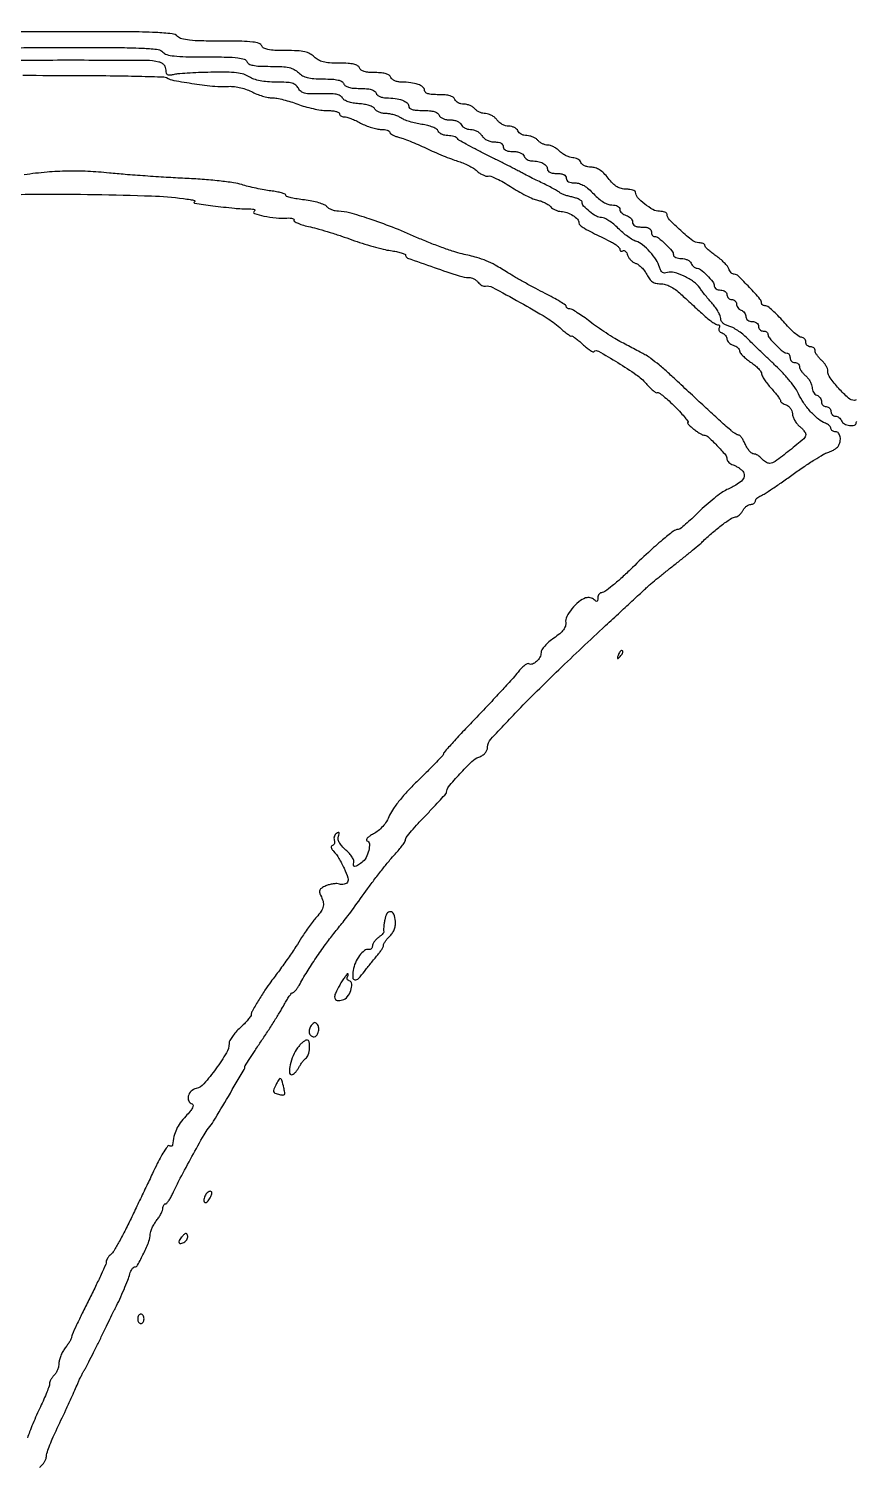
# Model space of a CAD drawing. Extents: x 166 to 1835, y 45 to 1905.
# Drawn here: x 428.4 to 691, y 1388.7 to 1844.9 of the extents above; entities that cross this region are included whole.
import ezdxf

# ---------------------------------------------------------------- set-up
doc = ezdxf.new("R2010")
doc.units = 0

msp = doc.modelspace()

# ---------------------------------------------------------------- linework, layer by layer
for points in [[(691.04101, 1727.114325, -0.095675), (690.449017, 1727, -0.184826), (688.546408, 1727.72818, -0.025099), (685.46246, 1730.786606, -0.026096), (682.7005, 1734.15233, -0.159402), (682.004778, 1736.259787, 0.088547), (681.860221, 1737.057136, 0.041933), (681.413903, 1738.005671, 0.039814), (680.765624, 1738.946778, 0.045008), (680, 1739.732028, -0.033456), (679.234644, 1740.481607, -0.034867), (678.5875, 1741.31679, -0.037189), (678.136361, 1742.113627, -0.110654), (678, 1742.722241, 0.116645), (677.88473, 1743.209622, 0.100525), (677.559375, 1743.624658, 0.093015), (677.072844, 1743.903269, 0.083837), (676.5, 1744, -0.099038), (675.927543, 1744.114514, -0.097945), (675.440625, 1744.440625, -0.097945), (675.114514, 1744.927543, -0.099038), (675, 1745.5, 0.090896), (674.89503, 1746.072651, 0.095653), (674.594394, 1746.559375, 0.099607), (674.146015, 1746.885059, 0.107825), (673.619213, 1747, -0.163932), (672.855084, 1747.257449, -0.017153), (671.370125, 1748.46875, -0.019819), (669.663443, 1750.084978, -0.014627), (667.901719, 1752, 0.013598), (666.147135, 1753.915155, 0.018697), (664.462183, 1755.53125, 0.015596), (663.000918, 1756.752008, 0.167741), (662.282506, 1757, -0.056533), (661.791842, 1757.055655, -0.075846), (661.376329, 1757.220313, -0.094919), (661.097486, 1757.463874, -0.166955), (660.998616, 1757.75, 0.18132), (660.471256, 1759.148554, 0.008939), (657.100913, 1762.86045, 0.00852), (653.590267, 1766.465533, 0.197933), (652.293039, 1767, -0.130901), (651.808047, 1767.129185, -0.068155), (651.308787, 1767.514062, -0.060436), (650.871478, 1768.080762, -0.055997), (650.568893, 1768.75, 0.090845), (650.121291, 1769.581259, 0.025695), (649.140671, 1770.68474, 0.02499), (647.88334, 1771.839581, 0.024056), (646.501505, 1772.878902, -0.015841), (645.160302, 1773.853597, -0.022014), (644.028567, 1774.814887, -0.019374), (643.181492, 1775.664522, -0.188472), (643, 1776.128902, 0.206498), (642.856351, 1776.461894, 0.08281), (642.435767, 1776.744115, 0.063147), (641.814525, 1776.936045, 0.043406), (641.079207, 1777, -0.167077), (639.117067, 1777.674484, -0.01721), (635.306579, 1780.861973, -0.016147), (631.707581, 1784.305423, -0.196261), (631, 1786.038643, 0.229818), (630.821293, 1786.406908, 0.073611), (630.278977, 1786.717601, 0.056087), (629.485449, 1786.929753, 0.037314), (628.545455, 1787, -0.128533), (626.502177, 1787.53408, -0.04106), (623.876782, 1789.304892, -0.039634), (621.627452, 1791.420199, -0.18633), (621, 1793.045455, 0.25983), (620.795444, 1793.412514, 0.060511), (620.131273, 1793.719602, 0.047496), (619.175614, 1793.930591, 0.030603), (618.042632, 1794, -0.064044), (616.496064, 1794.198912, -0.072869), (615.122068, 1794.781943, -0.059818), (613.774954, 1795.841064, -0.027898), (612.292632, 1797.499971, 0.028849), (610.880849, 1799.073909, 0.052523), (609.536132, 1800.154726, 0.064319), (608.209777, 1800.785013, 0.078949), (606.856989, 1800.999971, -0.052734), (605.80336, 1801.111416, -0.056402), (604.821278, 1801.440616, -0.063285), (604.052054, 1801.925587, -0.129585), (603.638374, 1802.5, 0.104363), (603.267132, 1803.073641, 0.06668), (602.635134, 1803.559375, 0.06271), (601.850994, 1803.888006, 0.068006), (601.031385, 1804, -0.077054), (600.109173, 1804.142968, -0.038249), (599.009219, 1804.5875, -0.036805), (597.915133, 1805.234592, -0.044458), (597, 1806, 0.041409), (596.096153, 1806.765369, 0.03593), (595.035968, 1807.4125, 0.037586), (593.984929, 1807.858189, 0.081662), (593.122445, 1808, -0.067559), (592.312334, 1808.109963, -0.044533), (591.430735, 1808.440625, -0.044279), (590.614539, 1808.925824, -0.063393), (590, 1809.5, 0.074303), (589.357652, 1810.074547, 0.044556), (588.453818, 1810.559375, 0.04355), (587.445261, 1810.889413, 0.057365), (586.484544, 1811, -0.06112), (585.573445, 1811.11179, -0.060287), (584.711873, 1811.440625, -0.065763), (584.026583, 1811.926113, -0.114669), (583.638374, 1812.5, 0.11634), (583.247367, 1813.073935, 0.065549), (582.553107, 1813.559375, 0.05987), (581.67857, 1813.888247, 0.060096), (580.752144, 1814, -0.073811), (579.761712, 1814.147011, -0.048791), (578.696819, 1814.5875, -0.04825), (577.722147, 1815.234669, -0.066022), (577, 1816, 0.062136), (576.289046, 1816.765249, 0.047724), (575.348369, 1817.4125, 0.048824), (574.333108, 1817.853434, 0.078198), (573.401685, 1818, -0.060003), (572.48454, 1818.110461, -0.043924), (571.512762, 1818.440625, -0.044602), (570.634387, 1818.925575, -0.071239), (570, 1819.5, 0.074303), (569.357652, 1820.074547, 0.044556), (568.453818, 1820.559375, 0.04355), (567.445261, 1820.889413, 0.057365), (566.484544, 1821, -0.06112), (565.573445, 1821.11179, -0.060287), (564.711873, 1821.440625, -0.065763), (564.026583, 1821.926113, -0.114669), (563.638374, 1822.5, 0.155561), (563.103484, 1823.16818, 0.075496), (562.101481, 1823.635487, 0.050807), (560.604631, 1823.914298, 0.02066), (558.531385, 1824, -0.017478), (556.43533, 1824.073292, -0.056659), (555.068904, 1824.326322, -0.104875), (554.28446, 1824.760264, -0.217465), (554, 1825.383369, 0.232454), (553.491173, 1826.418697, 0.078631), (551.976044, 1827.24694, 0.05509), (549.657098, 1827.79788, 0.029579), (546.718615, 1827.986345, -0.049603), (545.607568, 1828.102352, -0.055166), (544.582224, 1828.434623, -0.062542), (543.784787, 1828.921913, -0.133522), (543.361626, 1829.5, 0.15415), (542.832507, 1830.164718, 0.075429), (541.843628, 1830.632718, 0.051383), (540.375273, 1830.913255, 0.021529), (538.361626, 1831, -0.021529), (536.347979, 1831.086745, -0.051383), (534.879625, 1831.367282, -0.075429), (533.890745, 1831.835282, -0.15415), (533.361626, 1832.5, 0.172846), (532.759595, 1833.202239, 0.073106), (531.587643, 1833.661946, 0.04369), (529.732186, 1833.924439, 0.013304), (526.893011, 1834, -0.015906), (523.876559, 1834.095985, -0.046169), (521.816934, 1834.419693, -0.065185), (520.286764, 1835.027939, -0.069326), (519, 1836, 0.073987), (517.64279, 1837.005645, 0.068119), (516.013296, 1837.607781, 0.043082), (513.6982, 1837.914742, 0.011428), (509.968615, 1838, -0.010042), (506.481933, 1838.07003, -0.03865), (504.330809, 1838.323798, -0.068717), (503.013054, 1838.777972, -0.185915), (502.361626, 1839.5, 0.229681), (501.531677, 1840.277619, 0.046419), (499.498586, 1840.707887, 0.024521), (495.99447, 1840.942142, 0.00443), (489.46444, 1841, -0.005247), (483.173805, 1841.066016, -0.021782), (479.385585, 1841.310869, -0.035307), (476.963973, 1841.748246, -0.13484), (475.642857, 1842.5, 0.172062), (473.877684, 1843.340972, 0.014414), (468.756339, 1843.725779, 0.010028), (460.237404, 1843.948309, 0.001515), (443.178417, 1844, 0.001398), (425.83474, 1843.951503, 0.010483)], [(421.581181, 1838.730351, -0.012198), (428.648289, 1838.950461, -0.001685), (443.34617, 1839, -0.001803), (457.840052, 1838.94774, -0.011745), (465.125186, 1838.724016, -0.017641), (469.479559, 1838.333402, -0.190591), (471, 1837.5, 0.155873), (472.189256, 1836.739712, 0.037552), (474.517151, 1836.305301, 0.022391), (478.250373, 1836.063626, 0.004968), (484.65383, 1836, -0.004388), (491.234347, 1835.942254, -0.02437), (494.760659, 1835.708183, -0.046107), (496.806023, 1835.278295, -0.230212), (497.638374, 1834.5, 0.184401), (498.284062, 1833.780108, 0.069304), (499.583925, 1833.325279, 0.039213), (501.699255, 1833.070605, 0.010358), (505.106989, 1833, -0.011857), (508.749128, 1832.913616, -0.043474), (511.033448, 1832.604926, -0.067873), (512.650751, 1832.002155, -0.073408), (514, 1831, 0.069326), (515.286764, 1830.027939, 0.065185), (516.816934, 1829.419693, 0.046169), (518.876559, 1829.095985, 0.015906), (521.893011, 1829, -0.013304), (524.732186, 1828.924439, -0.04369), (526.587643, 1828.661946, -0.073106), (527.759595, 1828.202239, -0.172846), (528.361626, 1827.5, 0.155974), (528.898193, 1826.830833, 0.075505), (529.904052, 1826.363725, 0.050637), (531.40925, 1826.085405, 0.020416), (533.5, 1826, -0.020416), (535.59075, 1825.914595, -0.050637), (537.095948, 1825.636275, -0.075505), (538.101807, 1825.169167, -0.155974), (538.638374, 1824.5, 0.129093), (539.051946, 1823.924564, 0.062899), (539.821278, 1823.436614, 0.056117), (540.803358, 1823.102995, 0.052597), (541.856989, 1822.986345, -0.030764), (544.716223, 1822.795424, -0.055374), (546.996848, 1822.240174, -0.07795), (548.497324, 1821.410615, -0.231553), (549, 1820.383369, 0.217465), (549.28446, 1819.760264, 0.104875), (550.068904, 1819.326322, 0.056659), (551.43533, 1819.073292, 0.017478), (553.531385, 1819, -0.02066), (555.604631, 1818.914298, -0.050807), (557.101481, 1818.635487, -0.075496), (558.103484, 1818.16818, -0.155561), (558.638374, 1817.5, 0.134855), (559.073188, 1816.909243, 0.065923), (559.883287, 1816.427439, 0.056315), (560.946136, 1816.107514, 0.044998), (562.138374, 1816, -0.044998), (563.330611, 1815.892486, -0.056315), (564.39346, 1815.572561, -0.065923), (565.203559, 1815.090757, -0.134855), (565.638374, 1814.5, 0.11938), (566.034505, 1813.92597, 0.065116), (566.745352, 1813.440625, 0.059097), (567.643809, 1813.111683, 0.058292), (568.598515, 1813, -0.073214), (569.603218, 1812.85209, -0.052757), (570.649494, 1812.4125, -0.052872), (571.577923, 1811.76524, -0.07466), (572.232073, 1811, 0.075491), (572.933744, 1810.181908, 0.062169), (573.892198, 1809.544354, 0.059271), (575.025346, 1809.137902, 0.056559), (576.240547, 1809, -0.039193), (577.428051, 1808.906774, -0.085511), (578.290091, 1808.614104, -0.123453), (578.809555, 1808.136376, -0.146424), (579, 1807.5, 0.152856), (579.203606, 1806.849556, 0.126816), (579.755231, 1806.373706, 0.082094), (580.691694, 1806.088453, 0.032976), (582.031385, 1806, -0.042163), (583.28116, 1805.894423, -0.056447), (584.373225, 1805.578824, -0.067387), (585.195612, 1805.098439, -0.136118), (585.638374, 1804.5, 0.09438), (585.993631, 1803.92651, 0.066826), (586.576941, 1803.440625, 0.064712), (587.289777, 1803.112122, 0.075792), (588.025201, 1803, -0.046466), (589.997784, 1802.816287, -0.074377), (591.592645, 1802.262491, -0.099659), (592.630016, 1801.42128, -0.174432), (593, 1800.393011, 0.175193), (593.210442, 1799.810846, 0.111041), (593.788402, 1799.366084, 0.074083), (594.730014, 1799.088356, 0.034744), (596, 1799, -0.033607), (597.322075, 1798.911037, -0.082504), (598.25, 1798.625, -0.12651), (598.797909, 1798.148955, -0.152103), (599, 1797.5, 0.146366), (599.190322, 1796.863768, 0.123414), (599.709487, 1796.386021, 0.085541), (600.570831, 1796.093275, 0.039259), (601.756925, 1796, -0.075987), (603.176337, 1795.783032, -0.0568), (604.62554, 1795.141334, -0.047047), (606.132092, 1794.055872, -0.027476), (607.726033, 1792.5, 0.028348), (609.252869, 1791.014815, 0.041916), (610.760492, 1789.913026, 0.04945), (612.187305, 1789.226426, 0.087645), (613.469109, 1789, -0.047309), (614.483544, 1788.903801, -0.07794), (615.292622, 1788.613352, -0.104411), (615.812979, 1788.167633, -0.165085), (616, 1787.616631, 0.129214), (616.149263, 1787.048695, 0.073972), (616.5875, 1786.485993, 0.065681), (617.235306, 1786.013407, 0.060903), (618, 1785.710251, -0.070024), (618.764455, 1785.391003, -0.069688), (619.4125, 1784.872748, -0.075597), (619.849832, 1784.241886, -0.114309), (620, 1783.59362, 0.134508), (620.194014, 1782.885468, 0.137781), (620.720627, 1782.382802, 0.089528), (621.637181, 1782.089488, 0.032796), (623, 1782, -0.033607), (624.322075, 1781.911037, -0.082504), (625.25, 1781.625, -0.12651), (625.797909, 1781.148955, -0.152103), (626, 1780.5, 0.061357), (626.070653, 1779.92642, 0.07985), (626.278615, 1779.440625, 0.097607), (626.586736, 1779.115428, 0.155679), (626.948478, 1779, -0.171036), (628.262669, 1778.536905, -0.023037), (630.490778, 1776.568255, -0.022706), (632.52915, 1774.404952, -0.179457), (633, 1773.135329, 0.208263), (633.188993, 1772.701272, 0.082154), (633.743594, 1772.333503, 0.062599), (634.562291, 1772.083322, 0.042911), (635.531385, 1772, -0.055002), (636.542288, 1771.888458, -0.057561), (637.488259, 1771.559375, -0.06413), (638.232199, 1771.074238, -0.125259), (638.638374, 1770.5, 0.054073), (638.933, 1769.926324, 0.057096), (639.33925, 1769.440625, 0.063801), (639.790193, 1769.109942, 0.127003), (640.216042, 1769, -0.16976), (641.555985, 1768.531562, -0.027837), (643.636671, 1766.675918, -0.027951), (645.498665, 1764.5993, -0.166836), (645.982723, 1763.25, 0.156339), (646.142853, 1762.773168, 0.095767), (646.582425, 1762.367188, 0.078397), (647.233913, 1762.093072, 0.060522), (648, 1762, -0.072314), (648.769411, 1761.888136, -0.08892), (649.416667, 1761.5625, -0.10214), (649.846791, 1761.075754, -0.130775), (650, 1760.5, 0.099038), (650.114514, 1759.927543, 0.097945), (650.440625, 1759.440625, 0.097945), (650.927543, 1759.114514, 0.099038), (651.5, 1759, -0.091732), (652.07263, 1758.894051, -0.095925), (652.559375, 1758.590803, -0.099462), (652.885101, 1758.13847, -0.106859), (653, 1757.606989, 0.096313), (653.111903, 1757.031441, 0.06686), (653.440625, 1756.454091, 0.064359), (653.926569, 1755.962529, 0.074185), (654.5, 1755.638374, -0.081035), (655.073415, 1755.303843, -0.065663), (655.559375, 1754.782009, -0.06652), (655.887915, 1754.159833, -0.088478), (656, 1753.531385, 0.125565), (656.151582, 1752.937304, 0.104802), (656.576502, 1752.441423, 0.0916), (657.222142, 1752.112827, 0.072147), (658, 1752, -0.072314), (658.769411, 1751.888136, -0.08892), (659.416667, 1751.5625, -0.10214), (659.846791, 1751.075754, -0.130775), (660, 1750.5, 0.099038), (660.114514, 1749.927543, 0.097945), (660.440625, 1749.440625, 0.097945), (660.927543, 1749.114514, 0.099038), (661.5, 1749, -0.061768), (662.073566, 1748.928872, -0.080164), (662.559375, 1748.719602, -0.09778), (662.88455, 1748.409505, -0.154765), (663, 1748.045455, 0.179479), (663.451636, 1746.8278, 0.018763), (665.557579, 1744.557579, 0.018763), (667.8278, 1742.451636, 0.179479), (669.045455, 1742, -0.154765), (669.409505, 1741.88455, -0.09778), (669.719602, 1741.559375, -0.080164), (669.928872, 1741.073566, -0.061768), (670, 1740.5, 0.099038), (670.114514, 1739.927543, 0.097945), (670.440625, 1739.440625, 0.097945), (670.927543, 1739.114514, 0.099038), (671.5, 1739, -0.083837), (672.072844, 1738.903269, -0.093015), (672.559375, 1738.624658, -0.100525), (672.88473, 1738.209622, -0.116645), (673, 1737.722241, 0.110654), (673.136361, 1737.113627, 0.037189), (673.5875, 1736.31679, 0.034867), (674.234644, 1735.481607, 0.033456), (675, 1734.732028, -0.048456), (675.765289, 1733.936239, -0.040953), (676.4125, 1732.963661, -0.042802), (676.856165, 1731.969516, -0.083746), (677, 1731.116776, 0.072357), (677.112079, 1730.346338, 0.06392), (677.440625, 1729.603841, 0.066861), (677.926457, 1729.000319, 0.098589), (678.5, 1728.638374, -0.081035), (679.073415, 1728.303843, -0.065663), (679.559375, 1727.782009, -0.06652), (679.887915, 1727.159833, -0.088478), (680, 1726.531385, 0.096942), (680.114397, 1725.946902, 0.097427), (680.440625, 1725.449844, 0.098422), (680.927588, 1725.117025, 0.101174), (681.5, 1725, -0.099038), (682.072457, 1724.885486, -0.097945), (682.559375, 1724.559375, -0.097945), (682.885486, 1724.072457, -0.099038), (683, 1723.5, 0.091732), (683.105949, 1722.92737, 0.095925), (683.409197, 1722.440625, 0.099462), (683.86153, 1722.114899, 0.106859), (684.393011, 1722, -0.096313), (684.968559, 1721.888097, -0.06686), (685.545909, 1721.559375, -0.064359), (686.037471, 1721.073431, -0.074185), (686.361626, 1720.5, 0.188267), (687.240386, 1719.534859, 0.084135), (688.912445, 1719.031964, 0.103465), (690.429552, 1719.156516, 0.332134), (691, 1719.920545, -0.230346), (691.193748, 1720.31879, -0.04518)], [(431.916192, 1388.319978, -0.081405), (432.526462, 1389.021962, 0.056354), (433.090363, 1389.608781, 0.043382), (433.567148, 1390.358915, 0.044513), (433.892712, 1391.14979, 0.075529), (434, 1391.855988, -0.081347), (434.158253, 1392.822252, -0.009301), (434.903765, 1394.908036, -0.011032), (435.898508, 1397.370351, -0.008777), (437.076648, 1399.983544, 0.000433), (440.206084, 1406.626689, 0.00224), (441.916203, 1410.307831, 0.00402), (443.047648, 1412.82535, 0.006385), (443.971099, 1415, -0.009829), (444.432902, 1416.067021, -0.007704), (444.974139, 1417.20625, -0.0078), (445.510689, 1418.250775, -0.018891), (445.94757, 1419, 0.021811), (446.515782, 1419.987657, 0.001913), (447.835533, 1422.55625, 0.002505), (449.383266, 1425.635188, 0.001946), (451.037341, 1429, -0.000316), (452.67785, 1432.364883, -0.000411), (454.184463, 1435.44375, -0.000305), (455.451102, 1438.022844, -0.003778), (455.940945, 1439, 0.010351), (457.274588, 1441.75005, 0.007457), (458.65271, 1444.870171, 0.007241), (459.840597, 1447.788832, 0.02414), (460.498726, 1449.75, -0.032589), (460.804083, 1450.611435, -0.043989), (461.195686, 1451.339062, -0.051146), (461.61031, 1451.847765, -0.19874), (461.978181, 1452, 0.274797), (462.980357, 1452.595778, 0.012136), (464.903224, 1456.345682, 0.018366), (466.570966, 1460.153419, 0.094301), (467, 1462.407995, -0.079356), (467.137006, 1463.265798, -0.029233), (467.5875, 1464.409566, -0.028093), (468.234552, 1465.623166, -0.030139), (469, 1466.727129, 0.023566), (469.765499, 1467.800769, 0.024811), (470.4125, 1468.923842, 0.025453), (470.86994, 1469.942281, 0.093082), (471, 1470.634859, -0.056049), (471.058721, 1471.157045, -0.075531), (471.232549, 1471.59899, -0.09481), (471.489633, 1471.895339, -0.168357), (471.791655, 1472, 0.216717), (472.183519, 1472.178217, 0.025186), (472.794608, 1472.954688, 0.02661), (473.457834, 1474.005064, 0.018704), (474.09428, 1475.25, -0.012415), (476.505165, 1480.11587, -0.004289), (480.221153, 1487.025597, -0.002575), (484.036682, 1493.892731, -0.044786), (485.483957, 1496, 0.037671), (487.057932, 1498.223394, 0.00177), (491.763097, 1506.123376, 0.000605), (496.757334, 1514.600003, 0.13359), (497, 1515.492045, -0.142089), (497.088908, 1515.798589, -0.001017), (498.542971, 1518.084128, -0.003776), (500.239231, 1520.69476, -0.002397), (502.252666, 1523.711365, 0.00432), (504.408473, 1526.968338, 0.00412), (506.54244, 1530.313651, 0.004087), (508.378848, 1533.299473, 0.014635), (509.48007, 1535.25, -0.013998), (510.288819, 1536.686761, -0.02052), (511.08565, 1537.898438, -0.016606), (511.797005, 1538.822692, -0.224046), (512.172838, 1539, 0.185513), (512.529102, 1539.136895, 0.029557), (513.063163, 1539.678931, 0.029345), (513.643361, 1540.426173, 0.021924), (514.195434, 1541.311254, -0.010516), (516.732549, 1545.593229, -0.008691), (519.609662, 1550.049416, -0.008864), (522.549976, 1554.270574, -0.013366), (525.272723, 1557.830866, 0.001352), (528.16578, 1561.431196, 0.007078), (529.724199, 1563.43902, 0.004746), (531.45188, 1565.777033, 0.000379), (535.952469, 1572, -0.005961), (538.268393, 1575.128091, -0.005306), (540.748702, 1578.325, -0.005331), (543.040606, 1581.152767, -0.016334), (544.675315, 1583, 0.01455), (545.942489, 1584.421665, 0.018908), (547.01367, 1585.798756, 0.016816), (547.811169, 1586.99074, 0.137922), (547.991326, 1587.612785, -0.166947), (548.233278, 1588.299746, -0.006878), (549.906827, 1590.355632, -0.011309), (552.008831, 1592.754154, -0.007718), (554.5, 1595.387505, 0.003983), (556.991419, 1597.982019, 0.006218), (559.090625, 1600.259315, 0.002188), (560.858279, 1602.242831, 0.182884), (561, 1602.617334, -0.175843), (561.637979, 1604.3753, -0.011643), (565.241647, 1608.487891, -0.014858), (569.013811, 1612.358354, -0.101556), (571.25, 1613.779497, 0.047282), (572.44042, 1614.366629, 0.075836), (573.301917, 1615.098287, 0.088231), (573.819791, 1615.96355, 0.091082), (574, 1616.944614, -0.190911), (575.02264, 1619.525305, -0.004083), (584.620471, 1629.568398, -0.00849), (596.603274, 1641.491925, -0.004852), (611.453159, 1655.5, 0.000092), (616.124152, 1659.822925, 0.000127), (620.319831, 1663.709375, 0.00008), (623.84711, 1666.979407, 0.001542), (624.940853, 1668, -0.015892), (625.936347, 1668.876852, -0.00208), (628.119763, 1670.664913, -0.002417), (630.729341, 1672.763045, -0.002021), (633.519229, 1674.965663, 0.00335), (636.343189, 1677.207391, 0.003654), (639.055805, 1679.423374, 0.003428), (641.350597, 1681.352857, 0.018023), (642.564362, 1682.465663, -0.018039), (645.444074, 1685.105674, -0.017139), (648.554893, 1687.578603, -0.012926), (651.402646, 1689.575427, -0.14365), (652.714816, 1689.981801, 0.126997), (653.256961, 1690.130457, 0.050837), (653.887201, 1690.582154, 0.046002), (654.500601, 1691.233479, 0.043048), (655, 1692, -0.052011), (655.518128, 1692.764994, -0.050946), (656.186237, 1693.4125, -0.055403), (656.896259, 1693.854925, -0.112104), (657.535184, 1694, 0.068675), (658.09506, 1694.077264, 0.085005), (658.56971, 1694.302969, 0.099876), (658.887087, 1694.638078, 0.140702), (659, 1695.031385, -0.137901), (659.124554, 1695.474404, -0.061408), (659.504744, 1695.953489, -0.054126), (660.060993, 1696.393434, -0.048694), (660.718277, 1696.722134, 0.051068), (661.781577, 1697.260189, 0.003991), (664.447548, 1699.001079, 0.005408), (667.595301, 1701.142036, 0.004108), (671.000767, 1703.554327, -0.007086), (674.460671, 1705.974359, -0.008596), (677.774074, 1708.140428, -0.007445), (680.611858, 1709.868246, -0.057337), (682.03249, 1710.498359, 0.029195), (683.030976, 1710.875672, 0.028181), (683.990983, 1711.370617, 0.029362), (684.78427, 1711.903003, 0.084825), (685.234687, 1712.384781, 0.087891), (685.871645, 1713.861617, 0.097741), (685.929009, 1715.411309, 0.130524), (685.419927, 1716.559153, 0.227237), (684.5, 1717, -0.066987), (683.926618, 1717.077165, -0.083896), (683.440625, 1717.302969, -0.099493), (683.115611, 1717.638074, -0.143927), (683, 1718.031385, 0.140159), (682.873305, 1718.474475, 0.061383), (682.485937, 1718.953869, 0.053937), (681.919437, 1719.394253, 0.048049), (681.25, 1719.723428, -0.083465), (679.040378, 1721.010735, -0.034631), (676.535383, 1723.407384, -0.034229), (674.260627, 1726.279611, -0.05077), (672.722854, 1729.094818, 0.055634), (671.787423, 1730.768511, 0.01623), (669.991229, 1733.115353, 0.016093), (667.782469, 1735.644377, 0.016584), (665.436936, 1738, -0.001675), (662.963155, 1740.340534, -0.001428), (660.369416, 1742.825244, -0.001438), (658.022665, 1745.099283, -0.004081), (656.403859, 1746.702959, 0.026927), (654.994331, 1747.977184, 0.023394), (653.390269, 1749.157587, 0.024075), (651.835069, 1750.088731, 0.061437), (650.611518, 1750.561367, -0.052081), (649.554217, 1750.94728, -0.071976), (648.720459, 1751.51493, -0.085539), (648.186127, 1752.205284, -0.122614), (648, 1752.952869, 0.097969), (647.829458, 1753.814902, 0.029005), (647.243378, 1755.032458, 0.027894), (646.410071, 1756.354575, 0.026791), (645.424267, 1757.594461, -0.007093), (644.329529, 1758.865241, -0.005455), (643.169575, 1760.282128, -0.005518), (642.113931, 1761.630936, -0.013066), (641.365706, 1762.663847, 0.087167), (639.416679, 1764.655157, 0.045046), (636.405091, 1766.428622, 0.04481), (633.283843, 1767.577212, 0.14357), (631.090226, 1767.528637, -0.074347), (630.188574, 1767.384137, -0.153413), (629.512125, 1767.588923, -0.130211), (629.003085, 1768.177083, -0.047102), (628.610361, 1769.219453, 0.077679), (627.547595, 1771.591463, 0.040647), (625.565066, 1774.159034, 0.040735), (623.232402, 1776.334751, 0.090708), (621.095822, 1777.469587, -0.062317), (620.02334, 1777.963795, -0.019059), (618.541502, 1778.96542, -0.018752), (616.95275, 1780.224128, -0.019476), (615.483445, 1781.583222, 0.024644), (614.03993, 1782.891046, 0.027732), (612.528444, 1783.996321, 0.0286), (611.154097, 1784.780957, 0.115909), (610.221895, 1785, -0.129574), (608.562452, 1785.437386, -0.039407), (606.390091, 1786.905152, -0.037782), (604.513887, 1788.647768, -0.188892), (604, 1789.9595, 0.244643), (603.799548, 1790.344663, 0.039246), (603.045313, 1790.789242, 0.035811), (601.994981, 1791.2119, 0.024341), (600.75, 1791.546177, -0.01398), (599.468913, 1791.86185, -0.017787), (598.307812, 1792.227553, -0.015909), (597.371029, 1792.593606, -0.12343), (597, 1792.875632, 0.093151), (596.59865, 1793.220461, 0.005363), (595.178125, 1794.021212, 0.008019), (593.451734, 1794.934383, 0.005798), (591.5, 1795.898706, -0.002696), (589.402381, 1796.918972, -0.002406), (587.234375, 1798.000968, -0.002413), (585.295108, 1798.992266, -0.007482), (584, 1799.686948, 0.007987), (582.549068, 1800.463327, 0.001421), (579.808472, 1801.864113, 0.001537), (576.586672, 1803.486887, 0.001385), (573.241608, 1805.147312, -0.005617), (570.037478, 1806.77172, -0.008131), (567.247373, 1808.284044, -0.004674), (564.94101, 1809.611673, -0.12199), (564.432591, 1810.10907, 0.141601), (564.053609, 1810.452269, 0.042014), (563.317454, 1810.738289, 0.038455), (562.396377, 1810.934352, 0.033227), (561.409598, 1811, -0.054526), (560.422628, 1811.107952, -0.057325), (559.499814, 1811.426528, -0.063964), (558.774708, 1811.896111, -0.126149), (558.380042, 1812.452009, 0.166763), (557.864702, 1813.067715, 0.038677), (556.640945, 1813.683356, 0.035058), (555.02018, 1814.218126, 0.025643), (553.161427, 1814.589767, -0.019867), (551.232112, 1814.952402, -0.01848), (549.28987, 1815.474235, -0.018829), (547.599001, 1816.06682, -0.057478), (546.527494, 1816.637757, 0.051481), (545.574908, 1817.16005, 0.02915), (544.333119, 1817.599841, 0.028816), (543.01587, 1817.900599, 0.041739), (541.827184, 1818, -0.048436), (540.723753, 1818.107142, -0.048628), (539.663082, 1818.42455, -0.053129), (538.796919, 1818.891133, -0.115592), (538.290562, 1819.445278, 0.142908), (537.686936, 1820.038491, 0.042995), (536.492456, 1820.553205, 0.037754), (534.940826, 1820.941899, 0.027769), (533.179111, 1821.14443, -0.027139), (531.345952, 1821.352835, -0.042071), (529.804462, 1821.749001, -0.050984), (528.645944, 1822.29092, -0.130688), (528.005784, 1822.949152, 0.143369), (527.258032, 1823.680666, 0.075116), (526.020197, 1824.118079, 0.044203), (524.100515, 1824.313352, 0.012447), (521.087961, 1824.277592, -0.011034), (517.755192, 1824.228612, -0.058617), (515.949155, 1824.454581, -0.110655), (514.818794, 1825.017415, -0.099577), (513.985233, 1826.027592, 0.101961), (513.151872, 1827.027872, 0.100427), (511.986663, 1827.623833, 0.056042), (510.14842, 1827.92167, 0.012166), (506.929633, 1828, -0.0191), (504.183919, 1828.104923, -0.028953), (501.816212, 1828.424783, -0.033902), (499.864155, 1828.943964, -0.063162), (498.395359, 1829.66052, 0.072934), (496.652094, 1830.469383, 0.042484), (494.389937, 1830.93714, 0.027145), (491.1752, 1831.145446, 0.007817), (486.191225, 1831.119508, 0.004921), (482.323108, 1831.000795, 0.00596), (478.697811, 1830.810502, 0.005102), (475.654572, 1830.583163, 0.040306), (474.260683, 1830.350579, -0.037202), (473.114403, 1830.152001, -0.167027), (472.461661, 1830.30748, -0.198669), (472.108332, 1830.80902, -0.055432), (472, 1831.783184, 0.089016), (471.844214, 1832.651296, 0.091862), (471.396865, 1833.400409, 0.085548), (470.679579, 1833.978754, 0.06559), (469.741712, 1834.349978, 0.060488), (465.684562, 1834.860092, 0.001032), (443.229802, 1834.909101, 0.000717), (420.285735, 1834.878922, 0.091166)], [(426.512037, 1830.186684, 0.001203), (443.574309, 1830.09998, -0.002046), (454.214992, 1830.02796, -0.003235), (463.336675, 1829.86986, -0.0008), (471.301257, 1829.667516, -0.13241), (472.129079, 1829.420225, 0.094972), (474.460233, 1828.531581, 0.007629), (480.981646, 1827.482079, 0.010312), (487.495666, 1826.672286, 0.045597), (491.356183, 1826.626241, -0.040766), (493.217173, 1826.621993, -0.032087), (495.211777, 1826.324777, -0.031333), (497.205906, 1825.762741, -0.033608), (499.066345, 1824.966153, 0.025264), (500.746472, 1824.213382, 0.020731), (502.607733, 1823.577409, 0.021217), (504.370294, 1823.136042, 0.050733), (505.710162, 1822.999496, -0.046287), (507.134174, 1822.867126, -0.014577), (509.225823, 1822.411788, -0.014422), (511.541954, 1821.764938, -0.01551), (513.760727, 1820.999496, 0.021326), (516.066919, 1820.233785, 0.016261), (518.647964, 1819.587352, 0.016529), (521.110226, 1819.139725, 0.03671), (523.010727, 1819, -0.023662), (524.539556, 1818.927608, -0.037763), (525.828151, 1818.70625, -0.043984), (526.749319, 1818.387097, -0.295519), (527, 1818, 0.148532), (527.115843, 1817.618645, 0.098843), (527.44169, 1817.29375, 0.082309), (527.928776, 1817.074685, 0.064689), (528.503624, 1817, -0.075138), (529.315509, 1816.877301, -0.016234), (530.661707, 1816.4125, -0.016592), (532.199903, 1815.765604, -0.015183), (533.738815, 1815, 0.026602), (535.37025, 1814.234313, 0.021745), (537.186397, 1813.5875, 0.022274), (538.912963, 1813.139061, 0.052441), (540.235191, 1813, -0.030574), (541.294404, 1812.93517, -0.047458), (542.187837, 1812.738095, -0.06045), (542.808817, 1812.451266, -0.259965), (543, 1812.108408, 0.219979), (543.179702, 1811.719721, 0.04638), (543.807812, 1811.27887, 0.040512), (544.696855, 1810.862164, 0.028708), (545.75, 1810.536471, -0.027912), (547.195366, 1810.091999, -0.007341), (549.454688, 1809.218734, -0.007431), (552.001167, 1808.14698, -0.00756), (554.5, 1807.005936, 0.008117), (557.090191, 1805.82666, 0.006523), (559.9125, 1804.640183, 0.0066), (562.55002, 1803.611975, 0.016707), (564.5, 1802.954702, -0.025532), (566.188178, 1802.352305, -0.019997), (567.953153, 1801.53474, -0.020406), (569.537138, 1800.639164, -0.045785), (570.638394, 1799.807362, 0.038013), (571.562938, 1799.086236, 0.039933), (572.571401, 1798.526635, 0.043307), (573.514213, 1798.192896, 0.118574), (574.215991, 1798.180534, -0.149142), (575.075308, 1798.113657, -0.016746), (576.894696, 1797.328813, -0.019145), (579.041692, 1796.213698, -0.014434), (581.31398, 1794.832446, 0.013948), (583.696506, 1793.38101, 0.013612), (586.17545, 1792.052261, 0.013632), (588.413725, 1791.005192, 0.048561), (589.917285, 1790.518167, -0.033401), (591.131988, 1790.16495, -0.029177), (592.346867, 1789.639675, -0.030293), (593.390177, 1789.032579, -0.072754), (594.053347, 1788.435721, 0.071913), (594.664871, 1787.883489, 0.043681), (595.519843, 1787.412401, 0.042849), (596.470416, 1787.086107, 0.05758), (597.372445, 1786.968197, -0.084178), (599.180802, 1786.633697, -0.056125), (601.06995, 1785.690653, -0.05881), (602.539921, 1784.470952, -0.1925), (603, 1783.320225, 0.227275), (603.356458, 1782.576533, 0.035638), (604.730277, 1781.625242, 0.018162), (607.298824, 1780.228468, 0.002514), (612.75, 1777.549895, -0.024274), (613.994518, 1776.869632, -0.032547), (615.045313, 1776.129182, -0.034065), (615.800726, 1775.429632, -0.191198), (616, 1774.927563, 0.100213), (616.071732, 1774.57326, 0.176991), (616.272601, 1774.357587, 0.168312), (616.573727, 1774.316051, 0.089525), (616.928004, 1774.455504, -0.20397), (617.330605, 1774.516826, -0.12041), (617.766456, 1774.283825, -0.083234), (618.172613, 1773.775472, -0.050215), (618.479156, 1773.065673, 0.070349), (618.862102, 1772.268439, 0.049205), (619.494951, 1771.496326, 0.049221), (620.266161, 1770.863046, 0.070569), (621.06212, 1770.480284, -0.085492), (621.921394, 1770.035227, -0.036975), (622.891186, 1769.180549, -0.0352), (623.812417, 1768.095929, -0.039145), (624.536648, 1766.929131, 0.040583), (625.416671, 1765.520382, 0.085913), (626.346809, 1764.636513, 0.093133), (627.468058, 1764.1588, 0.054312), (628.92568, 1764, -0.071576), (630.381001, 1763.790594, -0.046014), (631.968796, 1763.160489, -0.040093), (633.635347, 1762.138973, -0.028609), (635.327778, 1760.75, 0.000178), (636.934852, 1759.270527, 0.000104), (638.860265, 1757.5, 0.000104), (640.787244, 1755.729519, 0.000178), (642.399366, 1754.25, 0.014133), (643.835961, 1753.005395, 0.018439), (645.221615, 1751.954688, 0.01623), (646.417862, 1751.171889, 0.137606), (647.030605, 1751, -0.106133), (647.396364, 1750.921477, -0.180743), (647.615772, 1750.704175, -0.163485), (647.651339, 1750.377633, -0.084693), (647.495635, 1749.992937, 0.148943), (647.382065, 1749.562314, 0.123594), (647.515309, 1749.105471, 0.099723), (647.885502, 1748.690575, 0.069381), (648.436618, 1748.385948, -0.068065), (649.034325, 1748.057611, -0.062728), (649.540757, 1747.572849, -0.066684), (649.883696, 1747.011982, -0.104281), (650, 1746.460399, 0.131049), (650.147773, 1745.906273, 0.06865), (650.5875, 1745.337712, 0.060844), (651.235166, 1744.841396, 0.056307), (652, 1744.5, -0.050177), (652.765527, 1744.169459, -0.057069), (653.414507, 1743.704298, -0.06553), (653.858135, 1743.181885, -0.142802), (654.006833, 1742.682612, 0.166642), (654.216578, 1742.082096, 0.02761), (655.037777, 1741.14859, 0.027708), (656.168772, 1740.118567, 0.021362), (657.506833, 1739.121098, -0.023712), (658.844235, 1738.11431, -0.029974), (659.973882, 1737.056368, -0.030796), (660.785079, 1736.086733, -0.16012), (661, 1735.432816, 0.123811), (661.176619, 1734.730486, 0.021445), (661.88125, 1733.543221, 0.022173), (662.851426, 1732.192395, 0.018243), (664, 1730.838857, -0.009998), (665.14922, 1729.528958, -0.013994), (666.11875, 1728.310633, -0.010276), (666.86788, 1727.269316, -0.151923), (667, 1726.844526, 0.18832), (667.121783, 1726.532653, 0.051503), (667.524985, 1726.176641, 0.044491), (668.103022, 1725.836807, 0.03382), (668.787184, 1725.567545, -0.098978), (669.483092, 1725.183161, -0.065668), (670.098582, 1724.505955, -0.062602), (670.544386, 1723.652782, -0.070659), (670.741857, 1722.750158, 0.069535), (670.954542, 1721.767462, 0.040762), (671.460961, 1720.673273, 0.039932), (672.159471, 1719.640714, 0.053637), (672.954673, 1718.839707, -0.027175), (673.737548, 1718.130307, -0.031423), (674.399185, 1717.372013, -0.033029), (674.867465, 1716.670457, -0.131382), (675, 1716.174774, -0.219923), (674.37278, 1714.817742, -0.007959), (669.85805, 1711.099364, -0.009463), (665.276901, 1707.586811, -0.160149), (663.491816, 1707, -0.093256), (662.924768, 1707.106689, -0.042505), (662.245488, 1707.440625, -0.040123), (661.56848, 1707.926066, -0.043978), (661, 1708.5, 0.045498), (660.428061, 1709.073934, 0.040654), (659.740761, 1709.559375, 0.042928), (659.046592, 1709.892881, 0.090766), (658.461373, 1710, -0.167696), (657.87325, 1710.202959, -0.047034), (657.157592, 1710.88125, -0.041826), (656.443157, 1711.851713, -0.033581), (655.839706, 1713, 0.021534), (655.270742, 1714.149019, 0.030044), (654.658832, 1715.11875, 0.030271), (654.083729, 1715.824856, 0.209687), (653.68446, 1716, -0.109108), (653.258327, 1716.094109, -0.025477), (652.607087, 1716.437848, -0.025086), (651.881918, 1716.919995, -0.022307), (651.178571, 1717.490546, -0.002537), (647.436936, 1720.847165, -0.001942), (643.378954, 1724.553713, -0.001795), (639.010272, 1728.604353, -0.001434), (634.33024, 1733.00022, 0.007708), (631.377718, 1735.704551, 0.008487), (628.435214, 1738.229438, 0.008001), (625.853653, 1740.30082, 0.042064), (624.33024, 1741.290457, 0.000731), (622.910098, 1742.048979, 0.000266), (620.896411, 1743.119367, 0.000264), (618.692712, 1744.287761, 0.000316), (616.614989, 1745.386279, -0.015395), (614.370997, 1746.660724, -0.007899), (611.635288, 1748.387698, -0.007843), (608.872168, 1750.256143, -0.011714), (606.522618, 1751.98255, 0.009966), (604.443654, 1753.52135, 0.013556), (602.504866, 1754.819874, 0.010418), (600.854419, 1755.814131, 0.131083), (600.157629, 1756, -0.065021), (599.715067, 1756.057796, -0.082543), (599.340053, 1756.227264, -0.098946), (599.089193, 1756.478625, -0.147851), (599, 1756.773664, 0.25206), (598.772226, 1757.196784, 0.007491), (597.017187, 1758.317133, 0.013255), (594.837057, 1759.584744, 0.008555), (592.25, 1760.941606, -0.006143), (589.300562, 1762.47043, -0.004302), (586.014063, 1764.262029, -0.00434), (582.894774, 1766.033083, -0.009024), (580.5, 1767.478742, 0.010145), (576.457784, 1769.906567, 0.032167), (573.626628, 1771.296136, 0.031912), (570.628785, 1772.316805, 0.009864), (566, 1773.472282, -0.02257), (563.273751, 1774.226895, -0.008153), (559.471875, 1775.535392, -0.008067), (555.348956, 1777.105715, -0.009503), (551.5, 1778.728727, 0.010891), (543.816845, 1781.943442, 0.013191), (536.47306, 1784.608465, 0.01271), (530.21606, 1786.518773, 0.067829), (526.685029, 1787, -0.05255), (525.661809, 1787.107839, -0.042626), (524.605627, 1787.429018, -0.044208), (523.674027, 1787.900798, -0.080408), (523.032793, 1788.460486, 0.123534), (522.203926, 1789.067686, 0.023991), (520.440586, 1789.68838, 0.024175), (518.261967, 1790.22647, 0.020288), (515.910349, 1790.589653, -0.012689), (513.644715, 1790.904389, -0.020421), (511.736165, 1791.299716, -0.015476), (510.255254, 1791.719205, -0.326904), (510, 1792.067893, 0.308186), (509.763683, 1792.414878, 0.022148), (508.604688, 1792.812778, 0.024989), (507.070595, 1793.18243, 0.015759), (505.25, 1793.466842, -0.013837), (503.105217, 1793.79346, -0.008262), (500.573438, 1794.294356, -0.008268), (498.066458, 1794.877067, -0.014178), (496, 1795.456259, 0.039558), (493.43892, 1796.035828, 0.008204), (488.85625, 1796.621296, 0.00857), (483.498447, 1797.123831, 0.007991), (478, 1797.456342, -0.003792), (472.064824, 1797.765273, -0.002654), (465.38125, 1798.199631, -0.002678), (458.981402, 1798.684133, -0.005576), (454, 1799.14406, 0.013716), (447.124421, 1799.666149, 0.017143), (440.724894, 1799.756231, 0.016752), (434.214865, 1799.406252, 0.012149), (427, 1798.598403, -0.010216)], [(420.64742, 1791.975832, -0.021503), (431.285181, 1792.466644, -0.004867), (449.369866, 1792.346808, -0.004738), (467.41085, 1791.88061, -0.023635), (477.5, 1791.045636, -0.008641), (479.659422, 1790.725643, -0.031827), (481.003125, 1790.413816, -0.329329), (481.172344, 1790.187884, -0.385224), (481, 1789.994854, 0.874828), (480.990158, 1789.627494, 0.007719), (486.81912, 1788.778237, 0.007457), (493.677033, 1787.990752, 0.023036), (498.333646, 1787.742079, -0.020672), (499.420841, 1787.689172, -0.088895), (500.043263, 1787.518728, -0.353401), (500.164864, 1787.264914, -0.198705), (499.952658, 1786.970741, 0.635815), (500.032898, 1786.278836, 0.030454), (502.998479, 1785.484284, 0.026827), (506.881243, 1784.908393, 0.039666), (510.322236, 1784.859137, -0.028068), (511.36821, 1784.868401, -0.061223), (512.157495, 1784.733273, -0.124288), (512.570466, 1784.486198, -0.347533), (512.606788, 1784.172786, 0.426518), (512.712696, 1783.762701, 0.02957), (513.905166, 1783.182809, 0.027783), (515.629065, 1782.576974, 0.015561), (517.781845, 1782.024339, -0.013485), (520.500763, 1781.338387, -0.006126), (524.020389, 1780.302047, -0.006061), (527.707175, 1779.118107, -0.008275), (530.997294, 1777.956493, 0.011295), (534.217941, 1776.841238, 0.009375), (537.691392, 1775.797069, 0.009493), (540.910837, 1774.960302, 0.025098), (543.25, 1774.522278, -0.016621), (545.070499, 1774.213214, -0.026177), (546.604687, 1773.815344, -0.023979), (547.756218, 1773.389728, -0.300814), (548, 1773.021191, 0.316314), (548.605175, 1772.160297, 0.002444), (557.066872, 1769.162452, 0.005968), (565.052536, 1766.48359, 0.07809), (568.130028, 1766, -0.076626), (568.843932, 1765.889946, -0.044463), (569.646647, 1765.555497, -0.043224), (570.410483, 1765.065864, -0.055467), (571.010957, 1764.486798, 0.047523), (571.574128, 1763.926212, 0.049465), (572.225899, 1763.490499, 0.054631), (572.864999, 1763.234292, 0.122956), (573.383402, 1763.220066, -0.179018), (575.510146, 1762.926795, -0.004368), (584.336164, 1758.104542, -0.009151), (592.641387, 1753.270814, -0.046774), (596.923007, 1750.090489, 0.010421), (598.261416, 1748.936579, 0.017078), (599.446869, 1748.02315, 0.011113), (600.435766, 1747.346413, 0.354668), (600.708101, 1747.374767, -0.355229), (600.975693, 1747.402359, -0.012992), (601.875082, 1746.779249, -0.018562), (602.956946, 1745.923919, -0.011314), (604.172342, 1744.839009, 0.015678), (605.39765, 1743.764317, 0.025423), (606.510416, 1742.939583, 0.022937), (607.423642, 1742.390782, 0.331569), (607.775526, 1742.442193, -0.337866), (609.186765, 1742.632078, -0.007753), (615.376159, 1738.977222, -0.015435), (621.221884, 1735.149118, -0.06421), (624.330461, 1732.317015, 0.018754), (625.46957, 1731.072392, 0.029111), (626.550189, 1730.097661, 0.028614), (627.46374, 1729.447526, 0.286166), (627.912294, 1729.445794, -0.302584), (628.407738, 1729.428905, -0.012852), (629.876619, 1728.318202, -0.01836), (631.61924, 1726.820831, -0.011603), (633.544241, 1724.955084, -0.008158), (635.357198, 1723.053363, -0.015498), (636.742263, 1721.455556, -0.013393), (637.691313, 1720.223638, -0.613254), (637.577549, 1720, 0.536104), (637.467317, 1719.834138, 0.07652), (637.726052, 1719.4125, 0.035103), (638.354364, 1718.768813, 0.015199), (639.272871, 1718, 0.013993), (640.304623, 1717.234167, 0.017663), (641.302006, 1716.5875, 0.015892), (642.1613, 1716.108964, 0.119651), (642.610122, 1716, -0.188821), (643.933809, 1715.481639, -0.013703), (646.79207, 1712.688364, -0.013988), (649.488052, 1709.744759, -0.180303), (650, 1708.371221, 0.133545), (650.14083, 1707.85335, 0.068168), (650.560973, 1707.319935, 0.060151), (651.179359, 1706.852415, 0.055021), (651.909695, 1706.528662, -0.041437), (652.727813, 1706.19222, -0.027265), (653.607866, 1705.679534, -0.027434), (654.415209, 1705.082351, -0.046621), (655.009002, 1704.489153, -0.182684), (655.467461, 1703.15652, -0.172156), (654.945117, 1701.813821, -0.082482), (653.203806, 1700.364241, -0.021506), (649.97522, 1698.656105, 0.04324), (648.271216, 1697.657588, 0.013592), (645.905221, 1695.88252, 0.013465), (643.360708, 1693.749003, 0.014525), (641, 1691.533207, -0.008046), (638.82012, 1689.433352, -0.01163), (636.821875, 1687.654595, -0.007437), (635.108913, 1686.243072, -0.157609), (634.5, 1686.012694, 0.151536), (632.974103, 1685.45598, 0.011753), (629.535584, 1682.708631, 0.012971), (625.068073, 1678.762008, 0.005494), (619.274514, 1673.25, -0.008801), (616.316024, 1670.472328, -0.012687), (613.595554, 1668.129688, -0.008431), (611.266465, 1666.289458, -0.164413), (610.40998, 1666, 0.119814), (609.872201, 1665.869256, 0.100688), (609.414182, 1665.500625, 0.092011), (609.106584, 1664.9493, 0.08153), (609, 1664.3, -0.031171), (608.951121, 1663.516723, -0.247448), (608.75, 1663.228837, -0.284238), (608.423538, 1663.254359, -0.038396), (607.878145, 1663.721855, 0.086239), (607.328152, 1664.109001, 0.060431), (606.607567, 1664.348258, 0.059277), (605.834273, 1664.411382, 0.074371), (605.128145, 1664.27892, 0.091691), (602.96275, 1663.048354, 0.048007), (600.785633, 1660.826419, 0.048021), (599.162915, 1658.367372, 0.155647), (598.819919, 1656.466445, -0.115286), (598.706249, 1655.325014, -0.081149), (598.095863, 1654.18275, -0.056042), (596.917968, 1652.954988, -0.02204), (595.049269, 1651.534144, 0.026826), (593.499212, 1650.332001, 0.032516), (592.189473, 1649.040722, 0.034318), (591.259328, 1647.839461, 0.148648), (591, 1646.986444, -0.121503), (590.632626, 1645.496969, -0.084477), (589.576399, 1644.113881, -0.097112), (588.264685, 1643.298009, -0.233191), (587.155062, 1643.404166, 0.264991), (586.635024, 1643.422635, 0.043638), (585.755882, 1642.859386, 0.038146), (584.735086, 1641.939824, 0.025019), (583.701432, 1640.740256, -0.017967), (582.13602, 1638.870921, -0.002644), (578.813879, 1635.220575, -0.002981), (574.837654, 1630.949064, -0.002557), (570.603197, 1626.5, 0.003033), (566.547766, 1622.230915, 0.004798), (563.129257, 1618.517534, 0.001349), (560.204479, 1615.261011, 0.179694), (560.013022, 1614.772455, -0.185426), (559.823217, 1614.303496, -0.002792), (557.763156, 1612.122342, -0.007112), (555.296705, 1609.61242, -0.004589), (552.372189, 1606.772455, 0.013637), (549.1749, 1603.553173, 0.016475), (546.360592, 1600.355728, 0.017642), (544.151422, 1597.470882, 0.052622), (542.93199, 1595.306604, -0.035226), (541.940735, 1593.39501, -0.041326), (540.73595, 1591.747479, -0.04381), (539.347696, 1590.403422, -0.050775), (537.809801, 1589.395406, 0.024061), (536.624236, 1588.705775, 0.057304), (535.838936, 1588.058374, 0.136367), (535.573708, 1587.568002, 0.384948), (535.748281, 1587.256042, -0.302056), (536.502522, 1586.281043, -0.076635), (536.331723, 1584.183054, -0.065991), (535.449503, 1581.881184, -0.104763), (534.084356, 1580.281803, -0.027056), (532.696154, 1579.329262, -0.140105), (531.808138, 1579.084561, -0.391085), (531.434116, 1579.436584, -0.10956), (531.563845, 1580.30578, 0.189164), (531.558738, 1580.986383, 0.045013), (531.034462, 1582.014982, 0.04007), (530.1725, 1583.169216, 0.030369), (529.058054, 1584.29069, -0.027484), (527.765655, 1585.576333, -0.05915), (526.956658, 1586.721829, -0.082591), (526.604898, 1587.742353, -0.13418), (526.695533, 1588.648955, 0.024276), (526.945027, 1589.407244, 0.214573), (526.892469, 1589.74714, 0.353648), (526.64031, 1589.829251, 0.047169), (526.101765, 1589.562894, 0.091284), (525.667514, 1589.169844, 0.080199), (525.377747, 1588.630541, 0.080734), (525.273663, 1588.030898, 0.094569), (525.375649, 1587.463457, -0.0785), (525.489908, 1586.926674, -0.094143), (525.420657, 1586.415619, -0.105889), (525.18119, 1586.010092, -0.126834), (524.809894, 1585.769965, 0.155109), (524.455484, 1585.511821, 0.202528), (524.363497, 1585.12568, 0.111978), (524.579035, 1584.599552, 0.035815), (525.116071, 1583.940102, -0.054458), (526.852881, 1581.637482, -0.029527), (528.487508, 1578.485246, -0.023728), (529.685147, 1575.414797, -0.223102), (529.52747, 1574.044448, -0.125002), (529.126651, 1573.656945, -0.075483), (528.507048, 1573.417256, -0.067668), (527.771228, 1573.355818, -0.063963), (527.030752, 1573.49024, 0.076286), (526.157343, 1573.626762, 0.034852), (525.002691, 1573.549403, 0.033481), (523.773529, 1573.295744, 0.03929), (522.655686, 1572.888982, 0.030104), (521.373019, 1572.208582, 0.131802), (520.786552, 1571.592529, 0.181175), (520.686117, 1570.88109, 0.068401), (521.040778, 1569.923806, -0.055283), (521.798005, 1568.033138, -0.11529), (521.862551, 1566.456874, -0.101732), (521.215025, 1564.887875, -0.036999), (519.717002, 1562.989782, 0.019973), (518.67148, 1561.75392, 0.009017), (517.396503, 1560.056373, 0.008911), (516.113154, 1558.213642, 0.012034), (515.023342, 1556.5, -0.011408), (513.21253, 1553.644761, -0.005182), (510.720439, 1549.989325, -0.005052), (507.956266, 1546.10792, -0.005992), (505.264808, 1542.5, 0.018281), (503.374521, 1539.831679, 0.009981), (501.243936, 1536.432089, 0.005075), (499.26973, 1533.060507, 0.130628), (499, 1532.045691, -0.158671), (498.819352, 1531.490771, -0.016852), (497.971875, 1530.405853, -0.019462), (496.840486, 1529.156166, -0.014456), (495.5, 1527.863573, 0.025313), (494.1603, 1526.514411, 0.029044), (493.028125, 1525.094688, 0.030109), (492.224188, 1523.797797, 0.124315), (492, 1522.910036, -0.136093), (491.167757, 1519.909041, -0.022466), (487.813022, 1514.854725, -0.021694), (484.030284, 1510.121791, -0.152986), (481.547676, 1508.601322, 0.126491), (479.936918, 1507.72648, 0.141487), (479.030455, 1506.215959, 0.176976), (479.168952, 1504.69723, 0.197523), (480.25, 1503.711118, -0.318433), (480.550939, 1503.275695, -0.11582), (480.360718, 1502.506451, -0.054084), (479.614624, 1501.370384, -0.017471), (478.279212, 1499.860317, 0.032207), (476.492663, 1497.71604, 0.050112), (475.277088, 1495.641908, 0.050705), (474.50768, 1493.38566, 0.033945), (474.07431, 1490.690983, -0.140882), (473.972331, 1490.429236, -0.170908), (473.753375, 1490.285528, -0.130031), (473.441232, 1490.29063, -0.069768), (473.086116, 1490.446778, 0.375214), (472.580941, 1490.363, 0.021716), (471.561305, 1489.008036, 0.024358), (470.392161, 1487.113808, 0.014487), (469.178598, 1484.755795, 0.000232), (467.684472, 1481.629798, 0.000086), (465.584557, 1477.229182, 0.000085), (463.295475, 1472.427914, 0.000103), (461.147392, 1467.918016, -0.006701), (459.104521, 1463.770867, -0.008944), (457.132852, 1460.065417, -0.006638), (455.395129, 1457.031545, -0.086373), (454.55491, 1456.045571, 0.040028), (453.959951, 1455.46549, 0.03855), (453.456755, 1454.791029, 0.041116), (453.109204, 1454.126266, 0.100221), (453, 1453.586924, -0.104509), (452.830375, 1452.784259, -0.00298), (451.384375, 1449.567763, -0.005929), (449.607464, 1445.796353, -0.00403), (447.5, 1441.545106, 0.003207), (445.392263, 1437.310856, 0.004837), (443.615625, 1433.593002, 0.002022), (442.142185, 1430.397675, 0.107416), (442, 1429.743467, -0.112516), (441.884134, 1429.235097, -0.018654), (441.4125, 1428.341176, -0.019662), (440.765725, 1427.314368, -0.016274), (440, 1426.272871, 0.037966), (439.23443, 1425.131006, 0.03066), (438.5875, 1423.80339, 0.031628), (438.141713, 1422.497184, 0.066511), (438, 1421.43657, -0.055469), (437.89004, 1420.448427, -0.038739), (437.559375, 1419.37601, -0.039128), (437.074595, 1418.384473, -0.063194), (436.5, 1417.642857, 0.03692), (435.925988, 1416.977182, 0.034332), (435.440625, 1416.218526, 0.036166), (435.104702, 1415.48259, 0.089213), (435, 1414.900455, -0.086991), (434.864401, 1414.12697, -0.007435), (434.14889, 1412.237294, -0.009654), (433.21228, 1409.997928, -0.007331), (432.102606, 1407.579026, 0.00701), (430.906781, 1404.976741, 0.005872), (429.70965, 1402.184151, 0.005931), (428.67562, 1399.605599, 0.016156), (428.025054, 1397.75, -0.020968)]]:
    msp.add_lwpolyline(points, format="xyb")
for points in [[(615.564293, 1646.293128, 0.008399), (615.21821, 1645.336218, 0.286372), (615.270328, 1645.111181, 0.400052), (615.463552, 1645.106486, 0.011214), (616.124088, 1645.733333, 0.043285), (616.558688, 1646.246577, 0.063152), (616.837219, 1646.768815, 0.082976), (616.927901, 1647.220211, 0.20742), (616.806872, 1647.526461, 0.278911), (616.538684, 1647.59249, 0.120343), (616.210949, 1647.395085, 0.070189), (615.866277, 1646.940734, 0.036269)], [(541.371995, 1562.109976, 0.013604), (541.164423, 1560.902114, 0.018684), (541.048246, 1559.806219, 0.015603), (541.014949, 1558.907904, 0.166977), (541.129808, 1558.567086, -0.303922), (541.148121, 1558.289405, -0.043429), (540.803756, 1557.797795, -0.037294), (540.239753, 1557.218943, -0.023121), (539.5, 1556.623658, 0.03829), (538.731369, 1555.965781, 0.038579), (538.074148, 1555.199946, 0.041429), (537.611348, 1554.443897, 0.108506), (537.454545, 1553.830611, -0.082908), (537.354981, 1553.338399, -0.106676), (537.103584, 1552.952646, -0.119651), (536.740715, 1552.733893, -0.124567), (536.323614, 1552.71031, 0.218078), (534.943183, 1552.37534, 0.065241), (533.39335, 1550.786627, 0.057935), (532.076545, 1548.523527, 0.063816), (531.367006, 1546.090649, 0.048185), (531.231362, 1543.833373, 0.376229), (531.897352, 1543.126988, 0.230287), (533.085571, 1543.570923, 0.028122), (534.937167, 1545.75, -0.004145), (535.879087, 1546.972738, -0.002653), (536.992447, 1548.378079, -0.002666), (538.097913, 1549.743363, -0.004979), (539.009747, 1550.834951, 0.017754), (539.771718, 1551.796001, 0.02135), (540.415363, 1552.752805, 0.02061), (540.882659, 1553.591639, 0.117295), (541, 1554.084951, -0.127768), (541.124615, 1554.564653, -0.024342), (541.605294, 1555.336499, -0.02454), (542.271712, 1556.204568, -0.020402), (543.060577, 1557.060577, 0.05253), (543.897196, 1558.09423, 0.054338), (544.48899, 1559.268248, 0.056017), (544.800666, 1560.507373, 0.063293), (544.810577, 1561.733458, 0.066953), (544.24611, 1563.925411, 0.275678), (543.196944, 1564.718127, 0.305933), (542.101654, 1564.141323, 0.073859)], [(527.087206, 1541.42323, 0.026581), (525.720579, 1538.797511, 0.156412), (525.542472, 1537.274777, 0.329415), (526.299163, 1536.583179, 0.090199), (528.011934, 1536.713372, 0.164943), (529.514433, 1537.703615, 0.080721), (530.627107, 1539.74016, 0.096155), (530.926217, 1541.757088, 0.310584), (530.15171, 1542.782763, -0.087835), (529.750294, 1543.000481, -0.117449), (529.495556, 1543.325489, -0.128859), (529.428291, 1543.706712, -0.11853), (529.552786, 1544.08541, 0.035041), (529.737125, 1544.436468, 0.074929), (529.816797, 1544.731339, 0.144532), (529.783533, 1544.921957, 0.285108), (529.657793, 1545, 0.232878), (529.399514, 1544.872807, 0.008109), (528.712833, 1543.949324, 0.01361), (527.929282, 1542.793973, 0.008919)], [(518.075639, 1528.591139, 0.104614), (517.470935, 1527.441577, 0.129504), (517.448983, 1526.236269, 0.159629), (518.002286, 1525.345745, 0.176359), (518.952028, 1525, 0.225254), (519.74842, 1525.377959, 0.101539), (520.297673, 1526.427368, 0.088076), (520.436138, 1527.752649, 0.121081), (520.069209, 1528.888018, 0.078615), (519.645068, 1529.380994, 0.216081), (519.214018, 1529.503912, 0.149587), (518.720915, 1529.268869, 0.034088)], [(513.732824, 1521.507696, 0.056518), (512.327055, 1519.029307, 0.046059), (511.392947, 1516.123127, 0.053414), (511.122314, 1513.721448, 0.415821), (511.839816, 1513, 0.150052), (512.340185, 1513.153622, 0.046076), (512.95756, 1513.660938, 0.041457), (513.580736, 1514.388911, 0.035117), (514.11452, 1515.25, -0.019868), (514.639792, 1516.158025, -0.019585), (515.23785, 1517.025973, -0.019893), (515.820623, 1517.743282, -0.067774), (516.274735, 1518.13629, 0.176868), (517.134862, 1519.285209, 0.056616), (517.52151, 1521.417205, 0.06328), (517.403998, 1523.370179, 0.368246), (516.661944, 1523.968575, 0.134176), (516.098001, 1523.797952, 0.03456), (515.322213, 1523.232729, 0.032643), (514.494714, 1522.439897, 0.02817)], [(507.08102, 1510.151388, 0.013817), (506.194878, 1508.379623, 0.175751), (506.130369, 1507.64999, 0.241085), (506.561333, 1507.17123, 0.027249), (507.995243, 1506.711495, 0.040855), (509.06759, 1506.522876, 0.281053), (509.527833, 1506.748341, 0.184249), (509.653294, 1507.358191, 0.018392), (509.354566, 1508.844864, 0.00711), (508.750534, 1511.217401, 0.19899), (508.369189, 1511.712463, 0.401304), (507.929503, 1511.604082, 0.018618)], [(484.345077, 1474.456872, 0.055992), (483.967309, 1473.004946, 0.361711), (484.335279, 1472.406743, 0.309262), (485.077573, 1472.615919, 0.05126), (485.954163, 1473.914354, 0.022949), (486.411877, 1474.872865, 0.094233), (486.546557, 1475.499497, 0.221298), (486.392136, 1475.853066, 0.182858), (486.003799, 1476, 0.123616), (485.552006, 1475.886569, 0.064425), (485.07659, 1475.546706, 0.057995), (484.650873, 1475.047008, 0.055897)], [(477.070948, 1461.585487, 0.039286), (476.191549, 1460.338425, 0.255999), (476.166061, 1459.598346, 0.376034), (476.716938, 1459.375352, 0.054769), (477.900845, 1459.938719, 0.074984), (478.383399, 1460.347867, 0.072906), (478.729307, 1460.884821, 0.077907), (478.890189, 1461.463346, 0.10981), (478.835334, 1461.993999, 0.109881), (478.564906, 1462.444492, 0.265701), (478.205874, 1462.552366, 0.13555), (477.728606, 1462.293502, 0.027916)], [(463, 1435.5, 0.064853), (463.074694, 1434.926543, 0.082425), (463.29375, 1434.440625, 0.098894), (463.618646, 1434.115568, 0.148195), (464, 1434, 0.148195), (464.381354, 1434.115568, 0.098894), (464.70625, 1434.440625, 0.082425), (464.925306, 1434.926543, 0.064853), (465, 1435.5, 0.064853), (464.925306, 1436.073457, 0.082425), (464.70625, 1436.559375, 0.098894), (464.381354, 1436.884432, 0.148195), (464, 1437, 0.148195), (463.618646, 1436.884432, 0.098894), (463.29375, 1436.559375, 0.082425), (463.074694, 1436.073457, 0.064853)]]:
    msp.add_lwpolyline(points, format="xyb", close=True)

doc.saveas('drawing.dxf')
